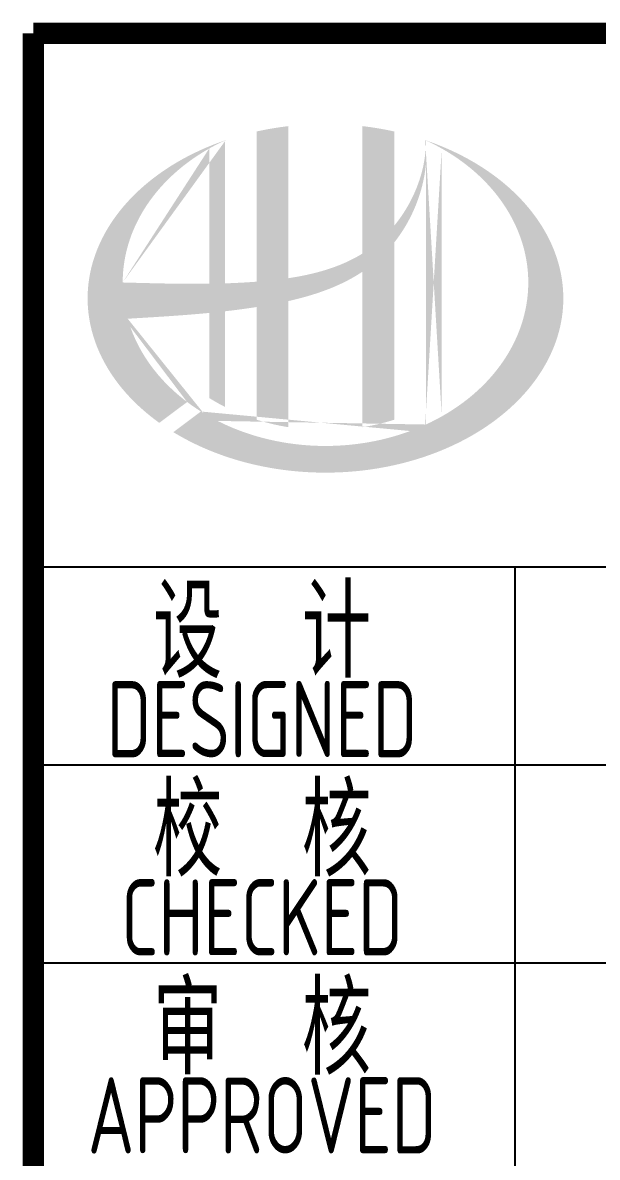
# Model space of a CAD drawing. Extents: x 4267484 to 4395158, y -674551 to -235742.
# Drawn here: x 4366123 to 4368007, y -419425 to -415702 of the extents above; entities that cross this region are included whole.
import ezdxf
from ezdxf.enums import TextEntityAlignment as Align

# ---------------------------------------------------------------- set-up
doc = ezdxf.new("R2010")
doc.units = 0
doc.header["$LTSCALE"] = 1000
doc.header["$MEASUREMENT"] = 0
doc.layers.get('0').update_dxf_attribs({"linetype": 'CONTINUOUS'})
doc.styles.add('AHD', font='sceie.shx', dxfattribs={"width": 0.7, "bigfont": 'sceic.shx'})

msp = doc.modelspace()

# ---------------------------------------------------------------- hatches: boundary and pattern name
h = msp.add_hatch(color=256)
edge = h.paths.add_edge_path()
edge.add_spline(control_points=[(4366994.2, -416615.7), (4367000.3, -416614.3), (4367006.4, -416612.9), (4367055.5, -416601), (4367098.1, -416588), (4367173.1, -416556.9), (4367206.1, -416539.9), (4367236.9, -416519.3)], knot_values=[61.629012, 61.629012, 61.629012, 61.629012, 63.330431, 63.330431, 75.353634, 75.353634, 85.398649, 85.398649, 85.398649, 85.398649], degree=3, periodic=0)
edge.add_line((4367236.9, -416519.3), (4367236.9, -417029.5))
edge.add_spline(control_points=[(4367236.9, -417029.5), (4367254.1, -417026.8), (4367271.1, -417023.5), (4367305.8, -417015.4), (4367323.5, -417010.6), (4367340.9, -417005.1)], knot_values=[4.908456, 4.908456, 4.908456, 4.908456, 4.992821, 4.992821, 5.083034, 5.083034, 5.083034, 5.083034], degree=3, periodic=0)
edge.add_line((4367340.9, -417005.1), (4367340.9, -416423.7))
edge.add_spline(control_points=[(4367340.9, -416423.7), (4367349.6, -416412.7), (4367357.8, -416401.4), (4367383.9, -416361.7), (4367399.5, -416331.8), (4367428.8, -416259), (4367440, -416215.2), (4367444.7, -416169.9), (4367444.8, -416168.6), (4367444.9, -416167.3)], knot_values=[97.991744, 97.991744, 97.991744, 97.991744, 101.64219, 101.64219, 110.337975, 110.337975, 121.934322, 121.934322, 122.270691, 122.270691, 122.270691, 122.270691], degree=3, periodic=0)
edge.add_line((4367444.9, -416167.3), (4367444.9, -416096.9))
edge.add_spline(control_points=[(4367444.9, -416096.9), (4367444.8, -416104.6), (4367444.5, -416112.2), (4367443.9, -416119.9)], knot_values=[126.194075, 126.194075, 126.194075, 126.194075, 128.396762, 128.396762, 128.396762, 128.396762], degree=3, periodic=0)
edge.add_spline(control_points=[(4367443.9, -416119.9), (4367443.4, -416126.1), (4367442.8, -416132.3), (4367442, -416138.6)], knot_values=[124.417049, 124.417049, 124.417049, 124.417049, 126.194075, 126.194075, 126.194075, 126.194075], degree=3, periodic=0)
edge.add_spline(control_points=[(4367442, -416138.6), (4367440.9, -416147.7), (4367439.4, -416156.8), (4367437.6, -416165.9)], knot_values=[121.80529, 121.80529, 121.80529, 121.80529, 124.417049, 124.417049, 124.417049, 124.417049], degree=3, periodic=0)
edge.add_spline(control_points=[(4367437.6, -416165.9), (4367435.3, -416178.1), (4367432.3, -416190.2), (4367428.8, -416202.2)], knot_values=[118.31574, 118.31574, 118.31574, 118.31574, 121.80529, 121.80529, 121.80529, 121.80529], degree=3, periodic=0)
edge.add_spline(control_points=[(4367428.8, -416202.2), (4367425.3, -416214.3), (4367421.3, -416226.3), (4367416.7, -416238.2)], knot_values=[114.795988, 114.795988, 114.795988, 114.795988, 118.31574, 118.31574, 118.31574, 118.31574], degree=3, periodic=0)
edge.add_spline(control_points=[(4367416.7, -416238.2), (4367412.2, -416249.9), (4367407.3, -416261.4), (4367401.8, -416272.8)], knot_values=[111.329641, 111.329641, 111.329641, 111.329641, 114.795988, 114.795988, 114.795988, 114.795988], degree=3, periodic=0)
edge.add_spline(control_points=[(4367401.8, -416272.8), (4367396.3, -416284.3), (4367390.3, -416295.7), (4367383.8, -416306.7)], knot_values=[107.79529, 107.79529, 107.79529, 107.79529, 111.329641, 111.329641, 111.329641, 111.329641], degree=3, periodic=0)
edge.add_spline(control_points=[(4367383.8, -416306.7), (4367377.5, -416317.6), (4367370.8, -416328.1), (4367363.7, -416338.4)], knot_values=[104.343579, 104.343579, 104.343579, 104.343579, 107.79529, 107.79529, 107.79529, 107.79529], degree=3, periodic=0)
edge.add_spline(control_points=[(4367363.7, -416338.4), (4367356.5, -416348.8), (4367348.9, -416358.8), (4367340.9, -416368.5)], knot_values=[100.8507, 100.8507, 100.8507, 100.8507, 104.343579, 104.343579, 104.343579, 104.343579], degree=3, periodic=0)
edge.add_line((4367340.9, -416368.5), (4367340.9, -416059.2))
edge.add_spline(control_points=[(4367340.9, -416059.2), (4367306.9, -416051.7), (4367272.1, -416045.8), (4367236.9, -416041.7)], knot_values=[4.423999, 4.423999, 4.423999, 4.423999, 4.558741, 4.558741, 4.558741, 4.558741], degree=3, periodic=0)
edge.add_line((4367236.9, -416041.7), (4367236.9, -416459.8))
edge.add_spline(control_points=[(4367236.9, -416459.8), (4367165, -416504.4), (4367080.8, -416527.6), (4366994.2, -416540.6)], knot_values=[63.246215, 63.246215, 63.246215, 63.246215, 87.689124, 87.689124, 87.689124, 87.689124], degree=3, periodic=0)
edge.add_line((4366994.2, -416540.6), (4366994.2, -416041.7))
edge.add_spline(control_points=[(4366994.2, -416041.7), (4366959.1, -416045.8), (4366924.3, -416051.7), (4366890.2, -416059.2)], knot_values=[4.866038, 4.866038, 4.866038, 4.866038, 5.000777, 5.000777, 5.000777, 5.000777], degree=3, periodic=0)
edge.add_line((4366890.2, -416059.2), (4366890.2, -416552.1))
edge.add_spline(control_points=[(4366890.2, -416552.1), (4366888.6, -416552.2), (4366853.6, -416554.8), (4366819, -416556.6), (4366786.2, -416557.6)], knot_values=[43.657356, 43.657356, 43.657356, 43.657356, 44.134253, 53.497092, 53.497092, 53.497092, 53.497092], degree=3, periodic=0)
edge.add_line((4366786.2, -416557.6), (4366786.2, -416088.5))
edge.add_spline(control_points=[(4366786.2, -416088.5), (4366769.2, -416094.3), (4366752.5, -416100.6), (4366736, -416107.4)], knot_values=[5.14157, 5.14157, 5.14157, 5.14157, 5.212921, 5.212921, 5.212921, 5.212921], degree=3, periodic=0)
edge.add_spline(control_points=[(4366736, -416107.4), (4366729.1, -416110.2), (4366722.3, -416113.1), (4366690.1, -416127.3), (4366665.5, -416139.5), (4366642, -416152.7)], knot_values=[5.212921, 5.212921, 5.212921, 5.212921, 5.24296, 5.24296, 5.355623, 5.355623, 5.355623, 5.355623], degree=3, periodic=0)
edge.add_spline(control_points=[(4366642, -416152.7), (4366627.2, -416161.1), (4366612.7, -416169.8), (4366598.7, -416178.9)], knot_values=[5.355623, 5.355623, 5.355623, 5.355623, 5.426974, 5.426974, 5.426974, 5.426974], degree=3, periodic=0)
edge.add_spline(control_points=[(4366598.7, -416178.9), (4366591.3, -416183.8), (4366584, -416188.7), (4366570.5, -416198.2), (4366564.3, -416202.7), (4366558.2, -416207.3)], knot_values=[5.426974, 5.426974, 5.426974, 5.426974, 5.464765, 5.464765, 5.498325, 5.498325, 5.498325, 5.498325], degree=3, periodic=0)
edge.add_spline(control_points=[(4366558.2, -416207.3), (4366532.1, -416226.9), (4366508, -416247.7), (4366486.1, -416269.7)], knot_values=[5.498325, 5.498325, 5.498325, 5.498325, 5.641027, 5.641027, 5.641027, 5.641027], degree=3, periodic=0)
edge.add_spline(control_points=[(4366486.1, -416269.7), (4366479.1, -416276.7), (4366472.4, -416283.8), (4366451.9, -416306.4), (4366439.1, -416322.2), (4366427.3, -416338.4)], knot_values=[5.641027, 5.641027, 5.641027, 5.641027, 5.686569, 5.686569, 5.783729, 5.783729, 5.783729, 5.783729], degree=3, periodic=0)
edge.add_spline(control_points=[(4366427.3, -416338.4), (4366412.2, -416359.2), (4366398.8, -416380.6), (4366385.7, -416405.6), (4366384.1, -416408.7), (4366382.5, -416411.9)], knot_values=[5.783729, 5.783729, 5.783729, 5.783729, 5.908374, 5.908374, 5.92643, 5.92643, 5.92643, 5.92643], degree=3, periodic=0)
edge.add_spline(control_points=[(4366382.5, -416411.9), (4366370.1, -416437), (4366360, -416462.7), (4366352.5, -416488.6)], knot_values=[5.92643, 5.92643, 5.92643, 5.92643, 6.069132, 6.069132, 6.069132, 6.069132], degree=3, periodic=0)
edge.add_spline(control_points=[(4366352.5, -416488.6), (4366349.3, -416499.7), (4366346.5, -416510.9), (4366341.2, -416537), (4366338.9, -416552.1), (4366337.5, -416567.1)], knot_values=[6.069132, 6.069132, 6.069132, 6.069132, 6.130179, 6.130179, 6.211834, 6.211834, 6.211834, 6.211834], degree=3, periodic=0)
edge.add_spline(control_points=[(4366337.5, -416567.1), (4366336.2, -416580.3), (4366335.6, -416593.5), (4366335.6, -416606.7)], knot_values=[6.211834, 6.211834, 6.211834, 6.211834, 6.283185, 6.283185, 6.283185, 6.283185], degree=3, periodic=0)
edge.add_spline(control_points=[(4366335.6, -416606.7), (4366335.6, -416616), (4366335.9, -416625.4), (4366336.5, -416634.7)], knot_values=[6.283185, 6.283185, 6.283185, 6.283185, 6.333655, 6.333655, 6.333655, 6.333655], degree=3, periodic=0)
edge.add_spline(control_points=[(4366336.5, -416634.7), (4366337.8, -416653.3), (4366340.3, -416671.9), (4366344.1, -416690.5)], knot_values=[6.333655, 6.333655, 6.333655, 6.333655, 6.434594, 6.434594, 6.434594, 6.434594], degree=3, periodic=0)
edge.add_spline(control_points=[(4366344.1, -416690.5), (4366344.3, -416691.7), (4366344.6, -416692.9), (4366348.5, -416711.4), (4366353.3, -416728.6), (4366359.1, -416745.6)], knot_values=[6.434594, 6.434594, 6.434594, 6.434594, 6.441278, 6.441278, 6.535532, 6.535532, 6.535532, 6.535532], degree=3, periodic=0)
edge.add_spline(control_points=[(4366359.1, -416745.6), (4366365.4, -416763.8), (4366372.9, -416781.9), (4366381.6, -416799.7)], knot_values=[6.535532, 6.535532, 6.535532, 6.535532, 6.636471, 6.636471, 6.636471, 6.636471], degree=3, periodic=0)
edge.add_spline(control_points=[(4366381.6, -416799.7), (4366383.8, -416804.1), (4366386.1, -416808.6), (4366395.5, -416826.2), (4366403.2, -416839.3), (4366411.5, -416852.1)], knot_values=[6.636471, 6.636471, 6.636471, 6.636471, 6.661894, 6.661894, 6.73741, 6.73741, 6.73741, 6.73741], degree=3, periodic=0)
edge.add_spline(control_points=[(4366411.5, -416852.1), (4366422.7, -416869.3), (4366435.1, -416886.1), (4366448.6, -416902.5)], knot_values=[6.73741, 6.73741, 6.73741, 6.73741, 6.838349, 6.838349, 6.838349, 6.838349], degree=3, periodic=0)
edge.add_spline(control_points=[(4366448.6, -416902.5), (4366454.5, -416909.6), (4366460.7, -416916.7), (4366475.2, -416932.6), (4366483.7, -416941.5), (4366492.6, -416950.1)], knot_values=[6.838349, 6.838349, 6.838349, 6.838349, 6.88251, 6.88251, 6.939288, 6.939288, 6.939288, 6.939288], degree=3, periodic=0)
edge.add_spline(control_points=[(4366492.6, -416950.1), (4366508.4, -416965.5), (4366525.3, -416980.3), (4366543.2, -416994.5)], knot_values=[6.939288, 6.939288, 6.939288, 6.939288, 7.040227, 7.040227, 7.040227, 7.040227], degree=3, periodic=0)
edge.add_spline(control_points=[(4366543.2, -416994.5), (4366552.1, -417001.6), (4366561.3, -417008.6), (4366570.7, -417015.3)], knot_values=[7.040227, 7.040227, 7.040227, 7.040227, 7.090696, 7.090696, 7.090696, 7.090696], degree=3, periodic=0)
edge.add_line((4366570.7, -417015.3), (4366661.9, -416947))
edge.add_ellipse((4367115.6, -416554.7), major_axis=(665, 0), ratio=0.806676, start_angle=192.819, end_angle=226.9853, ccw=False)
edge.add_spline(control_points=[(4366467.1, -416673.7), (4366491.2, -416672.2), (4366515.2, -416670.8), (4366603.9, -416665.3), (4366668.7, -416661), (4366734.2, -416654.6)], knot_values=[11.398263, 11.398263, 11.398263, 11.398263, 18.40729, 18.40729, 37.18094, 37.18094, 37.18094, 37.18094], degree=3, periodic=0)
edge.add_line((4366734.2, -416654.6), (4366734.2, -416933.7))
edge.add_spline(control_points=[(4366734.2, -416933.7), (4366737.8, -416935.9), (4366741.4, -416938.1), (4366758.3, -416948.3), (4366772.1, -416955.9), (4366786.2, -416963.1)], knot_values=[4.049945, 4.049945, 4.049945, 4.049945, 4.072021, 4.072021, 4.153257, 4.153257, 4.153257, 4.153257], degree=3, periodic=0)
edge.add_line((4366786.2, -416963.1), (4366786.2, -416649.2))
edge.add_spline(control_points=[(4366786.2, -416649.2), (4366818.4, -416645.5), (4366850.8, -416641.3), (4366885.7, -416635.9), (4366888, -416635.5), (4366890.2, -416635.2)], knot_values=[42.135009, 42.135009, 42.135009, 42.135009, 51.307228, 51.307228, 51.948574, 51.948574, 51.948574, 51.948574], degree=3, periodic=0)
edge.add_line((4366890.2, -416635.2), (4366890.2, -417005.1))
edge.add_spline(control_points=[(4366890.2, -417005.1), (4366923.9, -417015.7), (4366958.7, -417023.9), (4366994.2, -417029.5)], knot_values=[4.34174, 4.34174, 4.34174, 4.34174, 4.516316, 4.516316, 4.516316, 4.516316], degree=3, periodic=0)
edge.add_line((4366994.2, -417029.5), (4366994.2, -416615.7))
edge = h.paths.add_edge_path(flags=16)
edge.add_ellipse((4367115.6, -416554.7), major_axis=(665, 0), ratio=0.806676, start_angle=124.9875, end_angle=179.999, ccw=False)
edge.add_line((4366734.2, -416115.2), (4366734.2, -416558.8))
edge.add_spline(control_points=[(4366734.2, -416558.8), (4366638.9, -416560.1), (4366544.9, -416557.1), (4366450.5, -416554.7)], knot_values=[11.27373, 11.27373, 11.27373, 11.27373, 38.687513, 38.687513, 38.687513, 38.687513], degree=3, periodic=0)
edge = h.paths.add_edge_path()
edge.add_spline(control_points=[(4366616.7, -417045.8), (4366647.8, -417064.8), (4366680.9, -417082.1), (4366765.6, -417119.3), (4366818.8, -417137.2), (4366929.6, -417163.7), (4366987, -417172.5), (4367103.2, -417180.2), (4367161.8, -417179.3), (4367277.4, -417167.8), (4367334.3, -417157.3), (4367443.3, -417127.2), (4367495.4, -417107.7), (4367592.4, -417060.8), (4367637.1, -417033.5), (4367717.1, -416972.5), (4367752.3, -416939), (4367811.6, -416867.5), (4367835.7, -416829.6), (4367872.1, -416751.5), (4367884.4, -416711.3), (4367896.9, -416630.1), (4367897.2, -416589.1), (4367885.7, -416507.6), (4367873.9, -416467.1), (4367838.3, -416388.4), (4367814.5, -416350.2), (4367755.7, -416278), (4367720.7, -416244), (4367640.9, -416182.4), (4367596.1, -416154.7), (4367514.9, -416114.9), (4367480.6, -416100.7), (4367444.9, -416088.5)], knot_values=[0.886421, 0.886421, 0.886421, 0.886421, 1.040557, 1.040557, 1.261172, 1.261172, 1.481788, 1.481788, 1.702404, 1.702404, 1.92302, 1.92302, 2.143636, 2.143636, 2.364252, 2.364252, 2.584868, 2.584868, 2.805484, 2.805484, 3.026099, 3.026099, 3.246715, 3.246715, 3.46852, 3.46852, 3.690325, 3.690325, 3.91213, 3.91213, 4.133935, 4.133935, 4.283209, 4.283209, 4.283209, 4.283209], degree=3, periodic=0)
edge.add_line((4367444.9, -416088.5), (4367444.9, -416088.5))
edge.add_spline(control_points=[(4367444.9, -416088.6), (4367444.9, -416091.4), (4367444.9, -416094.1), (4367444.9, -416096.9)], knot_values=[128.396762, 128.396762, 128.396762, 128.396762, 129.192193, 129.192193, 129.192193, 129.192193], degree=3, periodic=0)
edge.add_line((4367444.9, -416096.9), (4367444.9, -417020.8))
edge.add_ellipse((4367115.6, -416554.7), major_axis=(665, 0), ratio=0.806676, start_angle=232.1054, end_angle=299.6833, ccw=False)
edge.add_line((4366707.1, -416978.1), (4366616.7, -417045.8))
edge = h.paths.add_edge_path(flags=16)
edge.add_ellipse((4367115.6, -416554.7), major_axis=(665, 0), ratio=0.806676, start_angle=304.9875, end_angle=415.0121, ccw=False)
edge.add_line((4367496.9, -416994.2), (4367496.9, -416115.2))

# ---------------------------------------------------------------- linework, layer by layer
for p, q in [((4366157.7, -417487.3), (4377157.7, -417487.3)), ((4367737.7, -420737.3), (4367737.7, -417487.3)), ((4367737.7, -420737.3), (4367737.7, -417487.3)), ((4367737.7, -420737.3), (4367737.7, -417487.3)), ((4366157.7, -418137.3), (4371657.7, -418137.3)), ((4366157.7, -418787.3), (4371657.7, -418787.3))]:
    msp.add_line(p, q)
at = {"const_width": 70}
for points in [[(4366157.7, -415737.3), (4366157.7, -421737.3)], [(4384157.7, -415737.3), (4366157.7, -415737.3)]]:
    msp.add_lwpolyline(points, dxfattribs=at)

# ---------------------------------------------------------------- texts
at = {"style": 'AHD', "width": 0.8}
for s, height, p in [('设  计', 300, (4366907.7, -417687.3)), ('设  计', 300, (4366907.7, -417687.3)), ('DESIGNED', 250, (4366907.7, -417987.3)), ('DESIGNED', 250, (4366907.7, -417987.3)), ('校  核', 300, (4366907.7, -418337.3)), ('校  核', 300, (4366907.7, -418337.3)), ('CHECKED', 250, (4366907.7, -418637.3)), ('CHECKED', 250, (4366907.7, -418637.3)), ('审  核', 300, (4366907.7, -418987.3)), ('审  核', 300, (4366907.7, -418987.3)), ('APPROVED', 250, (4366907.7, -419287.3)), ('APPROVED', 250, (4366907.7, -419287.3))]:
    msp.add_text(s, height=height, dxfattribs=at).set_placement(p, align=Align.MIDDLE)

doc.saveas('drawing.dxf')
